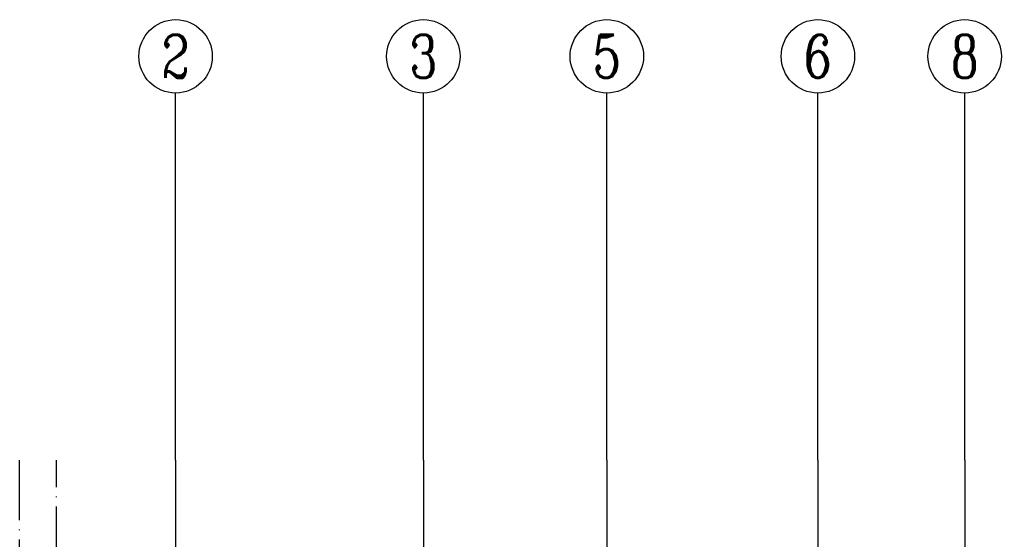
# Model space of a CAD drawing. Extents: x 5874492 to 7194610, y -939842 to -279257.
# Drawn here: x 6299310 to 6310010, y -753460 to -747795 of the extents above; entities that cross this region are included whole.
import ezdxf
from ezdxf.enums import TextEntityAlignment as Align

# ---------------------------------------------------------------- set-up
doc = ezdxf.new("R2010")
doc.units = 0
doc.header["$LTSCALE"] = 1000
doc.linetypes.add('DOTE', pattern=[2.42, 2, -0.2, 0.02, -0.2])
for name, color, linetype, lineweight in [('A-标注-轴号', 3, 'Continuous', 15), ('A-标注-轴号文字', 7, 'Continuous', 15), ('A-轴线-塔楼', 1, 'DOTE', 9), ('A-轴线-隔墙', 41, 'DOTE', 9), ('S-轴网-轴号', 3, 'Continuous', 20)]:
    doc.layers.add(name, color=color, linetype=linetype, lineweight=lineweight)
doc.styles.add('_TCH_AXIS', font='COMPLEX.shx', dxfattribs={"bigfont": 'hztxt.shx'})
doc.styles.add('COMPLEX', font='COMPLEX')

# ---------------------------------------------------------------- blocks, each defined once
blk = doc.blocks.new('_AXISO')
blk.add_circle((0, 0), 0.5)
at = {"layer": 'S-轴网-轴号', "style": 'COMPLEX', "width": 1.041667}
blk.add_attdef('A', text='', height=0.56, dxfattribs=at).set_placement((-0.25, -0.28), (0.25, -0.28), align=Align.FIT)
blk = doc.blocks.new('ZHOUWANG3')
at = {"layer": 'A-标注-轴号'}
for p, q in [((94752, 248942), (94752, 252942)), ((97452, 248942), (97452, 252942)), ((99452, 248942), (99452, 252942)), ((101752, 248942), (101752, 252942)), ((103352, 248942), (103352, 252942))]:
    blk.add_line(p, q, dxfattribs=at)
at = {"layer": 'A-轴线-塔楼', "linetype": 'DOTE', "ltscale": 0.5}
for p, q in [((94752, 248942), (94752, 226834)), ((97452, 248942), (97452, 241486)), ((99452, 248942), (99452, 244136)), ((101752, 248942), (101752, 241486)), ((103352, 248942), (103352, 239686))]:
    blk.add_line(p, q, dxfattribs=at)
at = {"layer": 'A-轴线-隔墙', "ltscale": 0.5}
for p, q in [((93052, 236186), (93052, 248942)), ((93452, 238966), (93452, 248942))]:
    blk.add_line(p, q, dxfattribs=at)
at = {"layer": 'A-标注-轴号'}
ref = blk.add_blockref('_AXISO', (94752, 253342), dxfattribs=dict(at, xscale=800, yscale=800, zscale=800))
ref.add_attrib('A', '2', dxfattribs={"layer": 'A-标注-轴号文字', "ltscale": 0.2, "height": 466, "style": '_TCH_AXIS'}).set_placement((94597, 253109), (94907, 253109), align=Align.FIT)
ref = blk.add_blockref('_AXISO', (97452, 253342), dxfattribs=dict(at, xscale=800, yscale=800, zscale=800))
ref.add_attrib('A', '3', dxfattribs={"layer": 'A-标注-轴号文字', "ltscale": 0.2, "height": 466, "style": '_TCH_AXIS'}).set_placement((97297, 253109), (97607, 253109), align=Align.FIT)
ref = blk.add_blockref('_AXISO', (99452, 253342), dxfattribs=dict(at, xscale=800, yscale=800, zscale=800))
ref.add_attrib('A', '5', dxfattribs={"layer": 'A-标注-轴号文字', "ltscale": 0.2, "height": 466, "style": '_TCH_AXIS'}).set_placement((99297, 253109), (99607, 253109), align=Align.FIT)
ref = blk.add_blockref('_AXISO', (101752, 253342), dxfattribs=dict(at, xscale=800, yscale=800, zscale=800))
ref.add_attrib('A', '6', dxfattribs={"layer": 'A-标注-轴号文字', "ltscale": 0.2, "height": 466, "style": '_TCH_AXIS'}).set_placement((101597, 253109), (101907, 253109), align=Align.FIT)
ref = blk.add_blockref('_AXISO', (103352, 253342), dxfattribs=dict(at, xscale=800, yscale=800, zscale=800))
ref.add_attrib('A', '8', dxfattribs={"layer": 'A-标注-轴号文字', "ltscale": 0.2, "height": 466, "style": '_TCH_AXIS'}).set_placement((103197, 253109), (103507, 253109), align=Align.FIT)

msp = doc.modelspace()

# ---------------------------------------------------------------- block references
msp.add_blockref('ZHOUWANG3', (6206258.5, -1001537.3))

doc.saveas('drawing.dxf')
